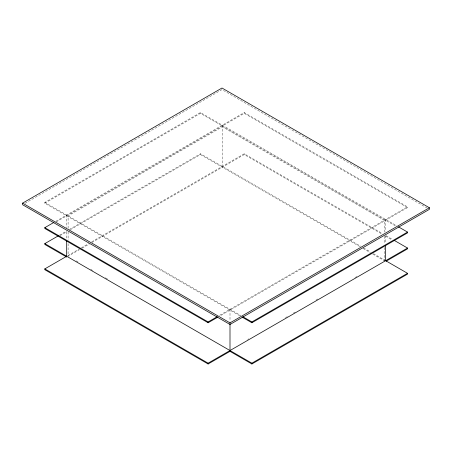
<?xml version="1.0" encoding="UTF-8"?>
<svg xmlns="http://www.w3.org/2000/svg" width="452" height="452" viewBox="0 0 452 452"><rect width="100%" height="100%" fill="white"/><g stroke="black" fill="none" stroke-linecap="round" stroke-linejoin="round"><path stroke-width="0.34" stroke-dasharray="2.26 1.69" d="M25.041 203.321L222 89.609L426.959 207.937M239.724 315.739L44.816 203.208L44.816 202.4L200.462 112.542L396.585 225.768M44.816 203.208L200.462 113.35L395.364 225.876M55.76 221.35L244.221 112.542L407.523 206.824L407.523 207.632L220.277 315.739M56.364 221.808L244.221 113.35L407.523 207.632M59.466 235.176L66.789 230.944M69.235 229.537L200.462 153.77L360.566 246.204M60.076 235.628L66.789 231.752M70.456 229.639L200.462 154.578L359.956 246.662M67.919 255.555L78.902 249.216M81.343 247.803L88.671 243.577M91.722 241.814L244.221 153.77L382.443 233.577M79.682 249.572L68.099 256.261L68.099 243.023M82.117 248.165L89.434 243.944M91.875 242.538L244.221 154.578L381.833 234.029M219.666 315.281L407.523 206.824M247.679 339.525L248.899 338.825M285.478 317.705L287.308 316.649M293.404 313.129L295.229 312.072M315.959 300.105L318.4 298.699M354.978 277.579L356.809 276.522M386.115 235.695L392.844 239.577M385.505 236.147L392.229 240.035M363.623 247.973L370.352 251.854M373.408 253.623L385.641 260.685M363.012 248.425L370.352 252.662M372.798 254.075L385.031 261.137M44.816 202.4L240.939 315.632M76.038 260.849L78.484 262.256M90.699 269.313L93.146 270.725M105.367 277.777L107.808 279.189M385.641 219.452L385.641 231.413M385.641 235.594L385.641 243.261M384.245 232.108L384.245 220.26L222.339 126.792L68.099 215.841L68.099 228.384M384.245 236.289L384.245 243.956M384.245 247.442L384.245 260.685M244.221 112.542L244.221 113.35M244.221 153.77L244.221 154.578M230 309.315L230 321.276M222.339 125.17L222.339 167.212M200.462 112.542L200.462 113.35M200.462 153.77L200.462 154.578M68.099 231.87L68.099 240.232M66.698 215.033L66.698 227.689M66.698 231.87L66.698 239.537"/><path stroke-width="0.68" d="M22.6 203.14L222 88.016L429.4 207.756L429.4 209.349L230 324.474L22.6 204.733L22.6 203.14L230 322.881L429.4 207.756M217.841 317.14L208.118 322.756L44.816 228.475L44.816 227.667L53.935 222.401M66.698 257.069L44.816 244.442L44.816 243.628L58.246 235.876M385.641 245.351L385.641 260.685L407.523 273.313L407.523 274.121L251.877 363.984L230 351.351L208.118 363.984L44.816 269.703L44.816 268.895L66.698 256.261L66.698 240.927M44.816 227.667L208.118 321.948L217.237 316.682M242.764 316.682L251.877 321.948L407.523 232.085L407.523 232.893L251.877 322.756L242.153 317.14M44.816 268.895L208.118 363.176L407.523 248.052L407.523 248.86L386.251 261.143M44.816 243.628L251.877 363.176L407.523 273.313M398.404 226.819L407.523 232.085M394.065 240.283L407.523 248.052M251.877 321.948L251.877 322.756M251.877 363.176L251.877 363.984M230 322.881L230 351.351M208.118 321.948L208.118 322.756M208.118 363.176L208.118 363.984"/></g></svg>
